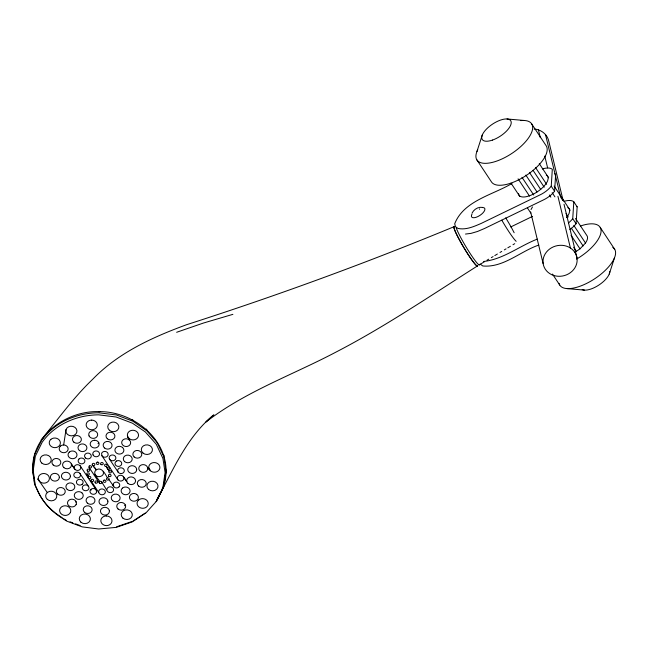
<?xml version="1.0" encoding="UTF-8"?>
<svg xmlns="http://www.w3.org/2000/svg" width="648" height="648" viewBox="0 0 648 648"><rect width="100%" height="100%" fill="white"/><g stroke="black" fill="none" stroke-linecap="round" stroke-linejoin="round"><path stroke-width="0.97" d="M32.473 468.925L32.489 467.969M166.099 470.148L163.782 485.765M156.071 501.649L162.81 487.96L165.094 472.603L162.932 458.476L156.257 444.22L145.403 431.997L132.411 423.185L116.138 417.004L98.609 414.841C76.885 414.939 55.015 424.262 42.185 442.22L35.34 456.2L33.186 470.464L35.324 485.393L38.661 492.658A65.513 56.643 3.6 0 0 59.316 516.262L66.712 521.114L82.118 526.865L98.65 528.995L116.292 527.375L132.208 521.907L146.132 512.73L156.873 500.75L163.709 486.883L166.034 471.266L163.612 454.977L163.92 455.9M465.491 234.066L471.023 233.369L477.536 231.466L484.583 228.469L542.805 200.224A14.944 6.286 -33.5 0 0 554.591 191.257L551.245 186.195L552.315 169.306A19.902 8.367 -33.5 0 0 542.327 168.934M554.591 191.257L555.66 174.369A19.902 8.367 -33.5 0 0 554.51 173.648M569.867 229.505A14.944 6.286 -33.5 0 0 576.088 223.73L572.735 218.668L573.812 201.779A19.902 8.367 -33.5 0 0 563.825 201.407M576.088 223.73L577.157 206.842L573.812 201.779M479.52 209.296L479.552 208.859M65.999 429.705L65.812 430.952A5.573 4.82 3.6 0 0 73.742 435.44A5.573 4.82 3.6 0 0 74.957 427.388A5.573 4.82 3.6 0 0 65.999 429.705L63.658 444.982M163.895 485.441C175.778 445.703 136.971 411.229 99.201 411.626C66.477 410.435 30.918 435.578 32.724 470.602M476.969 151.446L482.274 135.051M609.25 274.039L614.555 257.653M472.052 213.176C473.801 209.377 478.297 206.574 482.525 207.409M157.966 497.81L158.833 495.995M160.153 493.241L157.237 499.3C173.308 469.419 187.029 436.825 213.872 414.704M162.17 489.07L163.377 486.591M531.028 209.539L532.494 206.939M41.083 440.195L41.626 439.368M156.938 499.632L157.537 498.717M75.727 502.111L76.019 501.682M41.326 439.7C58.069 419.183 73.556 397.483 92.802 379.161C118.43 352.706 152.507 337.219 186.575 324.713C277.101 295.642 366.363 262.966 454.232 226.63A22.915 2.3 59.2 0 0 464.292 248.346A22.915 2.3 59.2 0 0 477.665 265.518A22.915 2.3 59.2 0 1 464.292 248.346A22.915 2.3 59.2 0 1 454.232 226.63M574.857 252.347L580 248.832L585.5 243.032A17.172 7.217 -33.5 0 0 587.104 235.896L575.578 218.481M108.937 479.577L108.726 479.812A1.337 1.158 3.6 0 1 106.62 478.386L107.43 477.851A1.337 1.158 3.6 0 1 108.937 479.577L114.356 487.288A3.345 2.892 3.6 0 0 118.422 487.353L118.997 486.859M213.16 415.368L205.967 421.978C245.09 391.748 292.264 375.095 335.664 352.261C384.823 326.843 430.62 295.658 477.284 266.045M133.488 520.741L145.257 513.095M479.212 264.87L484.404 261.768M487.004 260.221L488.738 259.184M491.338 257.637L493.071 256.6M494.805 255.571L497.397 254.016M499.997 252.469L501.73 251.432M504.33 249.885L506.064 248.848M507.797 247.82L510.389 246.272M512.989 244.717L514.723 243.689M511.985 183.449C492.95 194.927 463.765 200.653 454.71 223.754L455.431 226.646L457.966 228.436C466.034 230.153 473.98 226.533 481.237 223.406L539.452 195.169A14.944 6.286 -33.5 0 0 551.245 186.195M510.737 226.954L532.567 216.367M537.297 239.112C519.364 246.086 503.204 259.322 483.635 261.476M538.828 245.057C520.393 251.27 503.366 267.94 482.809 265.972L480.273 264.181M176.637 332.286L203.399 323.052L232.883 314.345M116.599 526.784L132.719 521.243M98.715 411.674L99.824 411.707M507.02 118.973L524.572 120.512M566.943 288.587L584.504 290.118M70.081 521.826L72.827 522.855M75.573 523.876L80.15 525.585M534.122 129.041A17.172 15.406 -13.6 0 1 538.431 129.883C543.688 131.657 547.949 136.104 548.888 141.661L563.128 200.572M132.071 419.661L133.034 420.139M66.42 520.457L63.812 518.862M62.168 517.744L58.871 515.516A66.339 57.348 3.6 0 1 55.517 513.078M146.124 429.017L146.894 429.713M149.486 469.727L147.566 467.548A4.463 3.856 3.6 0 0 142.673 464.648A4.463 3.856 3.6 0 0 138.802 468.415L138.956 469.411A4.463 3.856 3.6 0 0 143.848 472.311A4.463 3.856 3.6 0 0 147.72 468.545L147.566 467.548L150.377 470.74A5.573 4.82 3.6 0 0 156.452 471.874A5.573 4.82 3.6 0 0 159.886 467.467L159.692 466.22A5.573 4.82 3.6 0 0 153.576 462.591A5.573 4.82 3.6 0 0 148.74 467.305L150.377 470.74M128.118 437.44L130.159 439.231A5.573 4.82 3.6 0 0 137.368 438.097A5.573 4.82 3.6 0 0 136.874 431.746L135.724 430.96A5.573 4.82 3.6 0 0 129.543 431.22A5.573 4.82 3.6 0 0 127.559 436.266L129.317 439.968A4.463 3.856 3.6 0 1 129.705 445.055A4.463 3.856 3.6 0 1 123.938 445.962L123.015 445.33A4.463 3.856 3.6 0 1 122.626 440.251A4.463 3.856 3.6 0 1 128.393 439.344L129.317 439.968L127.559 436.266M107.689 469.022L106.24 466.414L109.172 470.926L107.689 469.022A1.337 1.158 3.6 0 0 109.844 468.723A1.337 1.158 3.6 0 0 108.751 467.07A1.337 1.158 3.6 0 0 107.341 468.496M113.076 484.672L113.343 484.971A3.345 2.892 3.6 0 1 113.675 485.676M92.583 465.296A1.337 1.158 3.6 0 0 94.786 464.908A1.337 1.158 3.6 0 0 93.417 463.336A1.337 1.158 3.6 0 0 92.372 465.053L96.35 469.751C101.898 466.544 105.251 474.215 107.43 477.851M86.864 474.514L88.557 476.661L86.686 473.931A1.337 1.158 3.6 0 1 89.311 473.672L89.359 473.971A1.337 1.158 3.6 0 1 87.075 474.757M88.533 486.429L87.302 485.352A3.345 2.892 3.6 0 0 83.268 485.749L82.742 486.34A3.345 2.892 3.6 0 0 83.276 489.839L83.965 490.309A3.345 2.892 3.6 0 0 88.007 489.912L88.533 489.321A3.345 2.892 3.6 0 0 88.533 486.429L79.809 473.307A3.345 2.892 3.6 0 0 77.59 472.165L76.723 472.149A3.345 2.892 3.6 0 0 73.848 475.357A3.345 2.892 3.6 0 0 77.598 477.9L78.44 477.722A3.345 2.892 3.6 0 0 80.247 473.963L79.809 473.307M92.372 465.053L96.35 469.751C91.676 473.21 98.156 478.289 99.719 481.513M109.528 459.165L110.703 460.291A3.345 2.892 3.6 0 0 114.753 460.056L115.32 459.489A3.345 2.892 3.6 0 0 114.971 455.973L114.307 455.471A3.345 2.892 3.6 0 0 110.249 455.706L109.682 456.281A3.345 2.892 3.6 0 0 109.528 459.165L118.325 472.408A3.345 2.892 3.6 0 0 123.946 472.068A3.345 2.892 3.6 0 0 121.119 467.799A3.345 2.892 3.6 0 0 117.887 471.752L118.325 472.408M39.002 480.67L38.256 478.248A5.573 4.82 3.6 0 1 43.092 473.534A5.573 4.82 3.6 0 1 49.208 477.163L49.402 478.41A5.573 4.82 3.6 0 1 45.271 483.011A5.573 4.82 3.6 0 1 39.002 480.67L37.754 478.888L47.288 492.553M123.695 477.106L126.797 481.691L123.258 476.45A3.345 2.892 3.6 0 0 120.163 475.292A3.345 2.892 3.6 0 0 117.515 477.017L117.296 478.499L117.96 479.893A3.345 2.892 3.6 0 0 123.695 479.326L123.922 477.843L123.258 476.45M74.439 468.601L71.345 464.017L74.876 469.265A3.345 2.892 3.6 0 0 80.619 468.698L80.846 467.216L80.182 465.823A3.345 2.892 3.6 0 0 74.439 466.39L74.212 467.872L74.876 469.265M101.598 481.756L101.866 482.315A1.337 1.158 3.6 0 1 99.476 483.133L99.209 482.274A1.337 1.158 3.6 0 1 101.598 481.756L107.341 491.135A3.345 2.892 3.6 0 0 111.91 492.261A3.345 2.892 3.6 0 0 113.133 488.325L112.598 487.717A3.345 2.892 3.6 0 0 108.953 487.037A3.345 2.892 3.6 0 0 106.896 489.677M101.914 455.714A3.345 2.892 3.6 0 0 104.814 457.205A3.345 2.892 3.6 0 0 107.706 455.795L108.046 455.107A3.345 2.892 3.6 0 0 105.673 451.526A3.345 2.892 3.6 0 0 101.582 453.511L101.914 455.714L117.96 479.893M89.06 467.411L99.476 483.133M80.182 465.823L96.22 490.001L96.56 492.205A3.345 2.892 3.6 0 1 92.462 494.189A3.345 2.892 3.6 0 1 90.096 490.609L90.428 489.912A3.345 2.892 3.6 0 1 96.22 490.001M531.781 124.043L546.305 145.986A32.789 13.786 -33.5 0 1 525.868 175.697A32.789 13.786 -33.5 0 1 491.33 181.699L476.807 159.764M600.194 227.391L614.709 249.326M539.266 163.628L548.613 177.746M554.113 186.057L570.086 210.195M535.499 167.492L546.645 184.332M552.169 192.675L554.939 196.871M566.028 213.613L568.247 216.975M573.812 225.374L585.5 243.032M533.029 170.303L544.215 187.207M549.366 194.991L550.816 197.17M571.366 228.226L583.103 245.957M529.375 172.352L540.797 189.605M571.058 235.329L580 248.832M525.836 175.082L537.03 191.978M573.61 247.253L576.396 251.465M521.988 177.293L533.733 195.032M518.084 178.832L529.497 196.077M511.021 183.165L519.817 196.457M527.513 208.089L530.809 213.071M552.477 274.08L559.734 285.047M113.732 486.745L113.295 486.081A3.345 2.892 3.6 0 1 113.732 483.222L114.348 482.695A3.345 2.892 3.6 0 1 117.661 482.371L119.038 483.303A3.345 2.892 3.6 0 1 119.038 486.826M94.948 474.271C96.86 478.775 105.276 476.41 103.186 471.444M91.06 480.832L91.23 481.1A1.337 1.158 3.6 0 0 93.353 481.132L93.531 480.873A1.337 1.158 3.6 0 0 91.481 479.48L91.23 479.69A1.337 1.158 3.6 0 0 91.06 480.832L98.755 492.561A3.345 2.892 3.6 0 0 101.987 494.756L102.846 494.675A3.345 2.892 3.6 0 0 105.324 491.913L105.211 491.16A3.345 2.892 3.6 0 0 101.979 488.973L101.112 489.054A3.345 2.892 3.6 0 0 98.634 491.816L98.755 492.561M163.547 456.095L157.083 442.544L146.821 430.839L132.962 421.257L116.438 414.971L98.642 412.792C76.667 412.898 54.537 422.326 41.553 440.486L34.595 454.677L32.416 469.087L34.571 484.218L37.965 491.621A66.339 57.348 3.6 0 0 54.869 512.568M564.019 204.266L576.995 257.953A17.172 15.406 -13.6 0 1 553.603 275.424A17.172 15.406 -13.6 0 1 549.617 249.026A17.172 15.406 -13.6 0 1 576.995 257.953M562.407 198.58L562.869 200.507L560.625 197.122L545.47 134.419M557.912 196.271L570.41 248.014M538.431 129.883L540.319 137.676M544.765 156.079L547.617 167.864M530.639 211.912L543.145 263.647M518.546 193.501L518.943 195.137A17.172 7.217 -33.5 0 0 533.183 194.198A17.172 7.217 -33.5 0 0 547.649 180.784L548.2 178.346A17.172 7.217 -33.5 0 0 546.288 175.13M32.983 472.254L33.988 478.823M34.231 480.427L34.709 483.521M580.341 226.055A32.789 13.786 -33.5 0 1 601.012 232.025A32.789 13.786 -33.5 0 1 576.518 259.103M612.806 247.358A32.789 13.786 -33.5 0 1 595.18 278.454A32.789 13.786 -33.5 0 1 559.054 283.346M609.792 271.625A17.042 7.16 -33.5 0 1 598.712 285.161A17.042 7.16 -33.5 0 1 582.196 289.559M520.814 120.601A32.789 13.786 -33.5 0 1 528.728 137.66A32.789 13.786 -33.5 0 1 492.035 162.47A32.789 13.786 -33.5 0 1 477.73 149.737M98.739 442.73A4.463 3.856 3.6 0 1 98.034 443.524M125.291 504.946A4.463 3.856 3.6 0 1 124.586 505.74M91.174 490.058A3.345 2.892 3.6 0 1 90.647 489.451M479.593 264.344A22.915 2.3 59.2 0 1 469.33 252.21A22.915 2.3 59.2 0 1 456.208 227.829M516.156 241.323A22.915 2.3 59.2 0 1 501.811 220.174M505.707 217.85A22.915 2.3 59.2 0 1 514.156 232.745M472.011 214.164A7.808 3.28 -33.5 0 0 471.493 215.371L471.428 216.4A7.808 3.28 -33.5 0 0 477.9 216.562A7.808 3.28 -33.5 0 0 484.817 209.911L484.882 208.891A7.808 3.28 -33.5 0 0 482.468 207.546M567.786 207.611A17.172 7.217 -33.5 0 1 569.697 210.827L569.147 213.257A17.172 7.217 -33.5 0 1 566.53 217.485M576.623 206.445A19.902 8.367 -33.5 0 1 577.157 206.842M572.735 218.668A14.944 6.286 -33.5 0 1 568.571 222.88M70.349 512.536L69.62 513.621A5.573 4.82 3.6 0 1 61.811 514.39A5.573 4.82 3.6 0 1 60.774 507.611L61.795 506.736A5.573 4.82 3.6 0 1 68.583 506.841A5.573 4.82 3.6 0 1 70.349 512.536M76.091 504.598L75.508 505.464A4.463 3.856 3.6 0 1 69.263 506.088A4.463 3.856 3.6 0 1 68.429 500.661L69.255 499.964A4.463 3.856 3.6 0 1 74.682 500.045A4.463 3.856 3.6 0 1 76.091 504.598M79.088 458.922L78.578 459.529A3.345 2.892 3.6 0 0 79.218 463.02L79.931 463.474A3.345 2.892 3.6 0 0 83.948 462.98L84.459 462.372A3.345 2.892 3.6 0 0 83.819 458.881L83.106 458.428A3.345 2.892 3.6 0 0 79.088 458.922M50.868 439.368L49.985 440.356A5.573 4.82 3.6 0 0 51.427 446.61A5.573 4.82 3.6 0 0 58.757 446.302L59.64 445.322A5.573 4.82 3.6 0 0 58.198 439.06A5.573 4.82 3.6 0 0 50.868 439.368M60.507 446.067L59.802 446.853A4.463 3.856 3.6 0 0 60.953 451.859A4.463 3.856 3.6 0 0 66.825 451.615L67.53 450.83A4.463 3.856 3.6 0 0 66.371 445.816A4.463 3.856 3.6 0 0 60.507 446.067M69.36 452.069L68.656 452.855A4.463 3.856 3.6 0 0 69.806 457.869A4.463 3.856 3.6 0 0 75.67 457.618L76.383 456.832A4.463 3.856 3.6 0 0 75.225 451.826A4.463 3.856 3.6 0 0 69.36 452.069M89.27 466.017L89.06 466.26A1.337 1.158 3.6 0 0 91.166 467.686L91.376 467.451A1.337 1.158 3.6 0 0 89.27 466.017M122.464 488.09L121.759 488.884A4.463 3.856 3.6 0 0 122.472 493.549A4.463 3.856 3.6 0 0 127.859 494.246L128.774 493.646A4.463 3.856 3.6 0 0 128.766 488.187A4.463 3.856 3.6 0 0 122.464 488.09M138.688 499.997L137.805 500.985A5.573 4.82 3.6 0 0 139.247 507.238A5.573 4.82 3.6 0 0 146.578 506.939L147.461 505.95A5.573 4.82 3.6 0 0 146.57 500.118L145.411 499.333A5.573 4.82 3.6 0 0 138.688 499.997M116.689 460.971L115.992 461.416A3.345 2.892 3.6 0 0 115.466 464.9A3.345 2.892 3.6 0 0 119.232 466.309L120.034 466.034A3.345 2.892 3.6 0 0 121.257 462.097A3.345 2.892 3.6 0 0 116.689 460.971M82.142 484.299L81.454 484.745A3.345 2.892 3.6 0 1 76.885 483.619A3.345 2.892 3.6 0 1 78.1 479.682L78.91 479.407A3.345 2.892 3.6 0 1 82.669 480.808A3.345 2.892 3.6 0 1 82.142 484.299M104.15 480.128L103.842 480.257A1.337 1.158 3.6 0 0 103.348 481.594L103.51 481.861A1.337 1.158 3.6 0 0 105.057 482.315L105.365 482.185A1.337 1.158 3.6 0 0 105.867 480.848L105.705 480.581A1.337 1.158 3.6 0 0 104.15 480.128M91.716 420.106L90.275 420.252A5.573 4.82 3.6 0 0 86.2 425.477A5.573 4.82 3.6 0 0 91.733 429.754L93.174 429.608A5.573 4.82 3.6 0 0 97.249 424.383A5.573 4.82 3.6 0 0 91.716 420.106M94.657 440.243L93.506 440.356A4.463 3.856 3.6 0 0 90.242 444.536A4.463 3.856 3.6 0 0 94.673 447.962L95.823 447.841A4.463 3.856 3.6 0 0 99.079 443.661A4.463 3.856 3.6 0 0 94.657 440.243M106.402 515.962L104.96 516.1A5.573 4.82 3.6 0 0 100.886 521.332A5.573 4.82 3.6 0 0 106.418 525.609L107.86 525.463A5.573 4.82 3.6 0 0 111.934 520.239A5.573 4.82 3.6 0 0 106.402 515.962M97.694 462.121L97.346 462.129A1.337 1.158 3.6 0 0 96.285 463.474L96.398 463.757A1.337 1.158 3.6 0 0 97.508 464.422L97.856 464.414A1.337 1.158 3.6 0 0 98.933 463.369L98.909 463.069A1.337 1.158 3.6 0 0 97.694 462.121M136.688 494.367L135.691 493.833A4.463 3.856 3.6 0 0 130.426 494.894A4.463 3.856 3.6 0 0 130.337 499.584L131.147 500.321A4.463 3.856 3.6 0 0 137.408 499.794A4.463 3.856 3.6 0 0 136.688 494.367M106.75 464.47L106.466 464.292A1.337 1.158 3.6 0 0 104.936 466.139L105.219 466.317A1.337 1.158 3.6 0 0 106.75 464.47M122.537 447.517L121.613 446.893A4.463 3.856 3.6 0 0 115.854 447.8A4.463 3.856 3.6 0 0 116.243 452.887L117.167 453.511A4.463 3.856 3.6 0 0 122.934 452.604A4.463 3.856 3.6 0 0 122.537 447.517M81.891 492.828L80.968 492.205A4.463 3.856 3.6 0 0 75.209 493.112A4.463 3.856 3.6 0 0 75.597 498.19L76.521 498.822A4.463 3.856 3.6 0 0 82.288 497.915A4.463 3.856 3.6 0 0 81.891 492.828M85.536 457.99L85.01 457.383A3.345 2.892 3.6 0 1 86.225 453.454A3.345 2.892 3.6 0 1 90.793 454.58L91.125 455.285A3.345 2.892 3.6 0 1 89.578 458.517A3.345 2.892 3.6 0 1 85.536 457.99M89.076 435.934L88.776 434.954A4.463 3.856 3.6 0 1 92.607 430.685A4.463 3.856 3.6 0 1 97.613 434.079L97.613 435.083A4.463 3.856 3.6 0 1 93.782 438.348A4.463 3.856 3.6 0 1 89.076 435.934M107.892 501.171L107.592 500.199A4.463 3.856 3.6 0 0 102.886 497.777A4.463 3.856 3.6 0 0 99.055 501.042L99.055 502.054A4.463 3.856 3.6 0 0 104.061 505.448A4.463 3.856 3.6 0 0 107.892 501.171M93.069 454.912L92.842 454.175A3.345 2.892 3.6 0 1 95.718 450.976A3.345 2.892 3.6 0 1 99.468 453.519L99.476 454.28A3.345 2.892 3.6 0 1 96.601 456.727A3.345 2.892 3.6 0 1 93.069 454.912M109.358 510.762L109.058 509.782A4.463 3.856 3.6 0 0 104.352 507.368A4.463 3.856 3.6 0 0 100.521 510.632L100.521 511.637A4.463 3.856 3.6 0 0 105.527 515.03A4.463 3.856 3.6 0 0 109.358 510.762M70.381 476.199L70.227 475.195A4.463 3.856 3.6 0 0 65.327 472.303A4.463 3.856 3.6 0 0 61.463 476.086L61.625 477.082A4.463 3.856 3.6 0 0 66.525 479.974A4.463 3.856 3.6 0 0 70.381 476.199M136.671 469.638L136.517 468.642A4.463 3.856 3.6 0 0 131.625 465.742A4.463 3.856 3.6 0 0 127.753 469.508L127.907 470.505A4.463 3.856 3.6 0 0 132.799 473.405A4.463 3.856 3.6 0 0 136.671 469.638M111.432 471.631L111.407 471.485A1.337 1.158 3.6 0 0 108.783 471.744L108.823 472.044A1.337 1.158 3.6 0 0 111.456 471.785L111.432 471.631M59.333 477.301L59.179 476.296A4.463 3.856 3.6 0 0 54.286 473.396A4.463 3.856 3.6 0 0 50.414 477.171L50.568 478.167A4.463 3.856 3.6 0 0 55.461 481.067A4.463 3.856 3.6 0 0 59.333 477.301M492.512 140.073A17.042 7.16 -33.5 0 0 510.762 120.812A17.042 7.16 -33.5 0 0 486.162 129.398A17.042 7.16 -33.5 0 0 492.512 140.073M142.949 453.017A5.573 4.82 3.6 0 0 152.272 450.992A5.573 4.82 3.6 0 0 145.436 444.982A5.573 4.82 3.6 0 0 142.949 453.017M134.177 456.978A4.463 3.856 3.6 0 0 141.629 455.366A4.463 3.856 3.6 0 0 136.161 450.554A4.463 3.856 3.6 0 0 134.177 456.978M124.61 461.619A4.463 3.856 3.6 0 0 132.062 459.999A4.463 3.856 3.6 0 0 126.603 455.196A4.463 3.856 3.6 0 0 124.61 461.619M79.307 450.441A4.463 3.856 3.6 0 0 86.767 448.829A4.463 3.856 3.6 0 0 81.3 444.018A4.463 3.856 3.6 0 0 79.307 450.441M73.775 442.082A4.463 3.856 3.6 0 0 81.227 440.462A4.463 3.856 3.6 0 0 75.759 435.65A4.463 3.856 3.6 0 0 73.775 442.082M104.458 447.954A4.463 3.856 3.6 0 0 111.918 446.334A4.463 3.856 3.6 0 0 106.45 441.531A4.463 3.856 3.6 0 0 104.458 447.954M122.82 518.035A5.573 4.82 3.6 0 0 132.135 516.01A5.573 4.82 3.6 0 0 125.307 510A5.573 4.82 3.6 0 0 122.82 518.035M67.214 489.434A4.463 3.856 3.6 0 0 74.674 487.814A4.463 3.856 3.6 0 0 69.206 483.011A4.463 3.856 3.6 0 0 67.214 489.434M57.648 494.068A4.463 3.856 3.6 0 0 65.108 492.448A4.463 3.856 3.6 0 0 59.64 487.644A4.463 3.856 3.6 0 0 57.648 494.068M84.532 512.317A4.463 3.856 3.6 0 0 91.992 510.697A4.463 3.856 3.6 0 0 86.524 505.894A4.463 3.856 3.6 0 0 84.532 512.317M87.375 503.123A4.463 3.856 3.6 0 0 94.835 501.503A4.463 3.856 3.6 0 0 89.367 496.7A4.463 3.856 3.6 0 0 87.375 503.123M80.895 522.183A5.573 4.82 3.6 0 0 90.218 520.158A5.573 4.82 3.6 0 0 83.381 514.156A5.573 4.82 3.6 0 0 80.895 522.183M118.066 508.996A4.463 3.856 3.6 0 0 125.526 507.376A4.463 3.856 3.6 0 0 120.058 502.573A4.463 3.856 3.6 0 0 118.066 508.996M108.799 476.296A1.337 1.158 3.6 0 0 111.035 475.81A1.337 1.158 3.6 0 0 109.399 474.368A1.337 1.158 3.6 0 0 108.799 476.296M88.557 478.297A1.337 1.158 3.6 0 0 90.801 477.811A1.337 1.158 3.6 0 0 89.157 476.369A1.337 1.158 3.6 0 0 88.557 478.297M87.448 471.023A1.337 1.158 3.6 0 0 89.683 470.545A1.337 1.158 3.6 0 0 88.047 469.095A1.337 1.158 3.6 0 0 87.448 471.023M95.28 482.857A1.337 1.158 3.6 0 0 97.516 482.371A1.337 1.158 3.6 0 0 95.872 480.929A1.337 1.158 3.6 0 0 95.28 482.857M100.975 464.462A1.337 1.158 3.6 0 0 103.21 463.984A1.337 1.158 3.6 0 0 101.566 462.542A1.337 1.158 3.6 0 0 100.975 464.462M47.296 499.373A5.573 4.82 3.6 0 0 56.619 497.348A5.573 4.82 3.6 0 0 49.783 491.338A5.573 4.82 3.6 0 0 47.296 499.373M41.747 463.036A5.573 4.82 3.6 0 0 51.062 461.012A5.573 4.82 3.6 0 0 44.234 455.001A5.573 4.82 3.6 0 0 41.747 463.036M63.885 467.637A4.463 3.856 3.6 0 0 71.345 466.017A4.463 3.856 3.6 0 0 65.877 461.206A4.463 3.856 3.6 0 0 63.885 467.637M53.209 464.997A4.463 3.856 3.6 0 0 60.669 463.385A4.463 3.856 3.6 0 0 55.202 458.573A4.463 3.856 3.6 0 0 53.209 464.997M107.309 438.761A4.463 3.856 3.6 0 0 114.761 437.141A4.463 3.856 3.6 0 0 109.301 432.329A4.463 3.856 3.6 0 0 107.309 438.761M109.366 430.231A5.573 4.82 3.6 0 0 118.689 428.207A5.573 4.82 3.6 0 0 111.853 422.204A5.573 4.82 3.6 0 0 109.366 430.231M127.956 483.44A4.463 3.856 3.6 0 0 135.408 481.82A4.463 3.856 3.6 0 0 129.94 477.017A4.463 3.856 3.6 0 0 127.956 483.44M138.632 486.073A4.463 3.856 3.6 0 0 146.084 484.461A4.463 3.856 3.6 0 0 140.616 479.65A4.463 3.856 3.6 0 0 138.632 486.073M148.522 489.378A5.573 4.82 3.6 0 0 157.837 487.361A5.573 4.82 3.6 0 0 151.008 481.351A5.573 4.82 3.6 0 0 148.522 489.378M112.533 500.629A4.463 3.856 3.6 0 0 119.985 499.017A4.463 3.856 3.6 0 0 114.518 494.205A4.463 3.856 3.6 0 0 112.533 500.629"/></g></svg>
